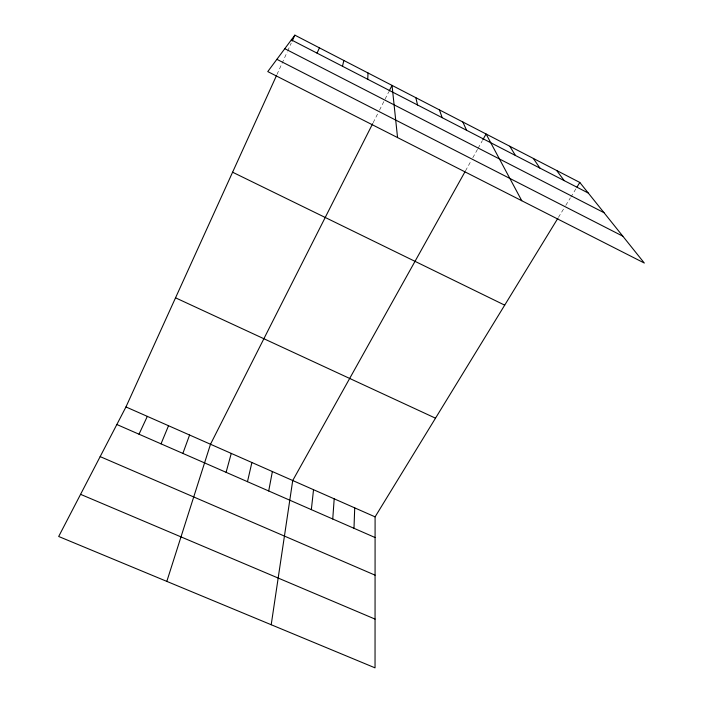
<?xml version="1.0" encoding="UTF-8"?>
<svg xmlns="http://www.w3.org/2000/svg" width="703" height="703" viewBox="0 0 703 703"><rect width="100%" height="100%" fill="white"/><g stroke="black" fill="none" stroke-linecap="round" stroke-linejoin="round"><path stroke-width="0.53" stroke-dasharray="3.52 2.64" d="M276.964 74.527L287.202 51.996M287.65 51.003L291.253 43.076M373.152 122.717L378.038 113.06M379.488 110.204L388.654 92.067M465.483 170.891L471.195 160.662M472.785 157.806L477.565 149.229M478.102 148.28L482.346 140.662M558.41 217.42L564.096 208.123M565.774 205.373L570.265 198.044M570.827 197.13L575.88 188.879"/><path stroke-width="1.05" d="M557.839 218.343L375.094 516.863L375.042 667.85L58.683 536.486L125.96 406.949L276.525 75.502M353.987 528.296L354.716 507.874M367.731 79.281L368.038 72.989M332.747 518.999L334.197 498.822M311.341 509.631L313.529 489.701M271.209 624.73L292.72 480.518L464.964 171.822M268.704 490.975L272.377 471.546M247.474 481.678L251.894 462.512M342.484 66.258L343.846 60.476M226.094 472.328L231.269 453.409M166.822 581.39L210.505 444.243L372.669 123.675M182.868 453.409L189.59 435.016M161.022 443.839L168.527 425.728M292.149 41.099L294.856 35.15L579.808 182.455L644.317 263.045L267.764 71.592L294.856 35.15M317.027 53.12L319.452 47.866M139.009 434.208L147.322 416.369M389.137 91.118L392.037 85.388L397.555 137.586M482.882 139.712L486.072 134.001L521.784 200.742M577.005 187.042L579.808 182.455M80.573 494.341L375.059 619.097M100.16 456.616L375.068 575.159M116.839 424.507L375.086 537.531M125.96 406.949L375.094 516.863M175.53 297.817L435.5 418.188M232.588 172.217L504.701 305.155M276.885 59.324L622.832 236.199M284.794 48.683L604.009 212.693M291.341 39.878L588.288 193.053M556.662 170.495L564.219 180.636M533.331 158.43L539.939 168.114M509.798 146.268L515.448 155.477M462.846 121.997L466.555 130.257M439.437 109.896L442.169 117.673M415.833 97.691L417.564 104.984"/></g></svg>
